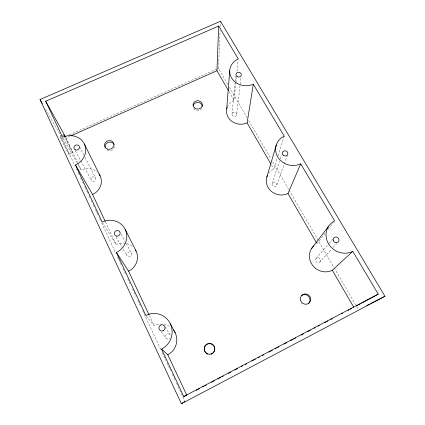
<?xml version="1.0" encoding="UTF-8"?>
<svg xmlns="http://www.w3.org/2000/svg" width="425" height="425" viewBox="0 0 425 425"><rect width="100%" height="100%" fill="white"/><g stroke="black" fill="none" stroke-linecap="round" stroke-linejoin="round"><path stroke-width="0.32" stroke-dasharray="2.12 1.59" d="M227.763 84.394L218.455 68.34L220.081 30.536M220.251 26.557L220.479 21.25M232.013 114.134L235.259 81.579M235.322 80.931L235.843 75.719M227.396 107.036A14.009 12.633 5.1 0 1 234.053 100.284L235.795 83.226M235.864 82.567L236.401 77.318M237.001 71.411L238.138 60.26M236.667 114.575A2.338 2.114 4.3 0 0 233.357 112.423A2.338 2.114 4.3 0 0 232.996 116.067A2.338 2.114 4.3 0 0 236.667 114.575L241.002 77.515M268.754 173.262A14.663 13.611 16.1 0 1 273.838 169.081L277.238 158.318M278.035 155.789L284.235 136.165M272.138 183.595L279.507 161.256M280.325 158.775L281.552 155.056M276.813 185.029A2.444 2.279 15.4 0 0 273.891 182.07A2.444 2.279 15.4 0 0 272.723 185.842A2.444 2.279 15.4 0 0 276.813 185.029L287.332 155.428M325.013 233.32L316.97 243.663A15.544 14.535 35 0 0 315.323 244.641M328.233 229.181L333.466 222.461M316.216 258.352L328.769 243.759M329.2 243.259L332.663 239.232M319.818 262.066A2.592 2.433 35.3 0 0 318.665 257.848A2.592 2.433 35.3 0 0 315.562 260.716A2.592 2.433 35.3 0 0 319.818 262.066L331.463 249.332M333.253 247.371L336.834 243.451M68.972 154.296L72.574 152.671M69.732 136.409L66.098 138.029L77.493 162.318M60.175 136.383L61.216 135.92M61.737 135.692L63.298 134.996M69.317 134.821L216.028 69.424M216.633 69.153L218.455 68.34M146.248 315.956L154.195 325.752A16.288 15.773 -68 0 1 161.622 324.057M161.256 332.068L166.085 338.295M165.118 327.053L170.462 335.293A2.704 2.624 -69.4 0 0 166.743 334.215A2.704 2.624 -69.4 0 0 165.947 338.114A2.704 2.624 -69.4 0 0 169.809 338.513M102.505 222.578L116.115 244.609A15.385 14.668 -32.3 0 1 132.154 246.197M115.908 236.837L121.911 247.058M123.25 249.332L126.916 255.579M229.431 87.263L247.058 117.656M248.721 120.525L271.001 158.945M272.664 161.808L288.963 189.911M289.292 190.485L333.859 267.325M334.193 267.899L358.137 309.182M229.123 91.752L234.053 100.284M271.527 165.086L273.838 169.081M45.624 109.299L62.039 138.067L74.949 165.713M63.192 138.407L76.872 162.547M78.179 164.847L81.111 170.016A14.753 13.51 -22.3 0 1 97.383 172.252M75.384 150.997L80.468 160.315M80.787 160.894L91.274 180.115M121.173 234.329L124.934 241.246M126.188 243.552L131.516 253.358A2.555 2.444 -30.3 0 1 128.977 256.939A2.555 2.444 -30.3 0 1 127.16 253.119A2.555 2.444 -30.3 0 1 131.516 253.358M79.565 146.938L83.837 155.162M85.053 157.51L95.726 178.07M77.775 162.908L81.111 170.016M105.474 221.93L116.115 244.609M149.409 315.557L154.195 325.752M76.357 168.72L76.914 169.92M78.317 172.927L79.162 174.728M80.564 177.735L81.409 179.541M82.53 181.942L83.369 183.749M84.777 186.75L85.616 188.557M86.737 190.958L87.582 192.764M88.984 195.766L89.829 197.572M91.232 200.579L91.789 201.779M93.197 204.781L94.037 206.587M95.439 209.594L96.565 211.995M96.842 212.596L98.249 215.602M99.652 218.609L100.491 220.41M101.618 222.817L115.929 253.47M117.613 257.077L118.453 258.878M118.734 259.478L121.263 264.892M122.947 268.494L126.034 275.108M127.718 278.715L130.804 285.324M132.488 288.931L136.138 296.746M137.822 300.353L140.909 306.962M142.593 310.569L160.836 349.637M162.238 352.644L165.888 360.458M167.009 362.86L170.659 370.674M172.343 374.282L175.429 380.896M176.556 383.297L181.045 392.913M181.326 393.518L184.694 400.727M114.522 146.699A4.755 4.319 -15.7 0 1 111.153 150.572A4.755 4.319 -15.7 0 1 106.133 149.356M65.455 137.615A9.982 0.287 64 0 1 71.527 150.105A9.982 0.287 64 0 1 71.14 150.232A9.982 0.287 64 0 1 65.046 137.748M201.785 108.577A4.617 4.16 -1.1 0 1 197.843 110.776A4.617 4.16 -1.1 0 1 193.779 108.805M302.255 304.008A5.286 5.01 45.2 0 1 301.522 303.445M163.949 324.28A16.288 15.773 -68 0 1 169.878 326.676M61.444 139.559A9.993 0.356 64 0 0 68.813 154.185A9.993 0.356 64 0 0 63.453 142.301A9.993 0.356 64 0 0 61.444 139.559M92.608 181.252A2.449 2.247 -21.1 0 0 95.896 178.627A2.449 2.247 -21.1 0 0 91.991 177.395A2.449 2.247 -21.1 0 0 92.608 181.252"/><path stroke-width="0.64" d="M228.464 90.615L216.957 70.715L218.684 26.031L45.703 101.246L62.539 137.259A17.005 15.268 -20.7 0 1 84.448 144.149A17.005 15.268 -20.7 0 1 75.475 164.937L102.159 222.015A17.834 16.809 -28.7 0 1 125.306 229.606A17.834 16.809 -28.7 0 1 116.397 252.471L145.828 315.44A18.976 18.371 -63 0 1 170.372 323.85A18.976 18.371 -63 0 1 161.58 349.127L183.733 396.52L186.819 395.266L167.795 354.732L161.58 349.127M229.723 70.677L226.557 110.787A14.009 12.633 5.1 0 0 233.059 122.156A14.009 12.633 5.1 0 0 247.116 122.868L270.868 163.944M247.116 122.868L253.305 84.198A16.038 14.126 4.7 0 1 231.577 77.966A16.038 14.126 4.7 0 1 238.271 58.947L218.684 26.031M266.879 176.943L276.277 145.053M316.312 242.526L287.98 193.54L300.703 163.837A16.888 15.39 14.7 0 1 277.769 157A16.888 15.39 14.7 0 1 284.235 136.165L253.305 84.198M311.429 248.731L328.312 226.7M313.841 245.82A15.544 14.535 35 0 0 312.572 265.333A15.544 14.535 35 0 0 332.334 270.242L352.798 251.361L378.25 294.127L361.367 303.264M181.39 403.75L384.96 296.278L220.479 21.25L40.04 99.519L181.39 403.75L182.925 402.714M183.951 402.023L184.976 401.328M356.708 305.782L360.203 303.891M183.733 396.52L378.25 294.127M196.191 390.331L199.708 388.482M202.64 386.941L203.809 386.325M204.983 385.703L206.152 385.087M211.427 382.314L214.354 380.768M217.871 378.919L220.798 377.379M221.972 376.763L223.146 376.141M228.416 373.368L230.759 372.135M234.86 369.973L237.793 368.433M241.304 366.578L242.478 365.962M245.406 364.422L246.58 363.805M251.855 361.027L255.367 359.178M258.299 357.638L259.468 357.021M262.4 355.475L263.569 354.859M268.844 352.081L272.361 350.232M275.288 348.691L276.462 348.075M277.631 347.459L278.805 346.837M284.075 344.064L287.008 342.523M290.519 340.669L293.452 339.129M294.621 338.513L295.795 337.896M301.07 335.118L303.413 333.885M307.514 331.723L310.441 330.183M313.958 328.334L315.127 327.712M318.059 326.172L319.228 325.555M324.503 322.777L328.02 320.928M330.947 319.388L332.122 318.771M341.493 313.836L342.667 313.214M347.937 310.441L349.111 309.825M350.285 309.209L351.454 308.592M366.711 305.564L369.654 304.066M370.834 303.466L384.96 296.278M70.943 135.867L216.957 70.715M116.397 252.471L128.589 271.187L149.133 314.962M300.703 163.837L334.672 220.91A18.041 16.639 32.2 0 0 328.52 243.833A18.041 16.639 32.2 0 0 352.798 251.361M332.334 270.242L353.797 307.355M75.475 164.937L92.586 194.48L105.193 221.335M40.04 99.519L42.341 103.546M45.703 101.246L65.461 136.882M170.303 323.707L175.206 332.876M125.248 229.484L136.101 251.143M84.394 144.043L100.167 176.024M105.15 147.337A4.755 4.319 -15.7 0 1 108.487 142.354A4.755 4.319 -15.7 0 1 114.139 144.495M64.791 137.179A9.982 0.287 64 0 1 64.908 136.574M193.232 105.66A4.617 4.16 -1.1 0 1 198.199 102.478A4.617 4.16 -1.1 0 1 202.332 106.478M207.857 354.206A5.419 5.27 86.7 0 1 205.264 345.828A5.419 5.27 86.7 0 1 213.807 345.95A5.419 5.27 86.7 0 1 211.034 354.248M301.24 295.853A5.286 5.01 45.2 0 1 308.513 296.278A5.286 5.01 45.2 0 1 308.486 303.546M287.98 193.54A14.663 13.611 16.1 0 1 271.044 191.075A14.663 13.611 16.1 0 1 267.532 175.291M226.833 108.821A14.009 12.633 5.1 0 1 227.2 107.552M135.501 250.022A15.385 14.668 -32.3 0 1 128.589 271.187M98.956 174.011A14.753 13.51 -22.3 0 1 92.586 194.48M173.682 330.331A16.288 15.773 -68 0 1 167.795 354.732M194.485 107.934A4.648 4.181 -1.1 0 0 202.194 105.825A4.648 4.181 -1.1 0 0 196.339 100.879A4.648 4.181 -1.1 0 0 194.485 107.934M300.533 300.156A5.318 5.047 45 0 0 309.203 302.961A5.318 5.047 45 0 0 306.903 294.174A5.318 5.047 45 0 0 300.533 300.156M283.061 155.114A2.816 2.577 14 0 0 287.767 154.195A2.816 2.577 14 0 0 284.378 150.848A2.816 2.577 14 0 0 283.061 155.114M237.107 76.585A2.678 2.364 3.9 0 0 241.304 74.912A2.678 2.364 3.9 0 0 237.506 72.51A2.678 2.364 3.9 0 0 237.107 76.585M333.232 240.433A3.007 2.789 32.3 0 0 338.178 241.979A3.007 2.789 32.3 0 0 336.797 237.145A3.007 2.789 32.3 0 0 333.232 240.433M163.312 330.708A3.145 3.06 -63.8 0 0 163.731 325.3A3.145 3.06 -63.8 0 0 158.918 327.739A3.145 3.06 -63.8 0 0 163.312 330.708M116.955 236.119A2.959 2.794 -26.8 0 0 119.919 232.018A2.959 2.794 -26.8 0 0 114.877 231.747A2.959 2.794 -26.8 0 0 116.955 236.119M75.645 149.956A2.826 2.539 -19.6 0 0 79.459 146.986A2.826 2.539 -19.6 0 0 74.97 145.594A2.826 2.539 -19.6 0 0 75.645 149.956M205.089 345.791A5.456 5.307 86.7 0 0 209.243 354.232A5.456 5.307 86.7 0 0 214.269 346.338A5.456 5.307 86.7 0 0 205.089 345.791M107.514 149.095A4.787 4.346 -15.6 0 0 113.916 144.032A4.787 4.346 -15.6 0 0 106.229 141.679A4.787 4.346 -15.6 0 0 107.514 149.095"/></g></svg>
